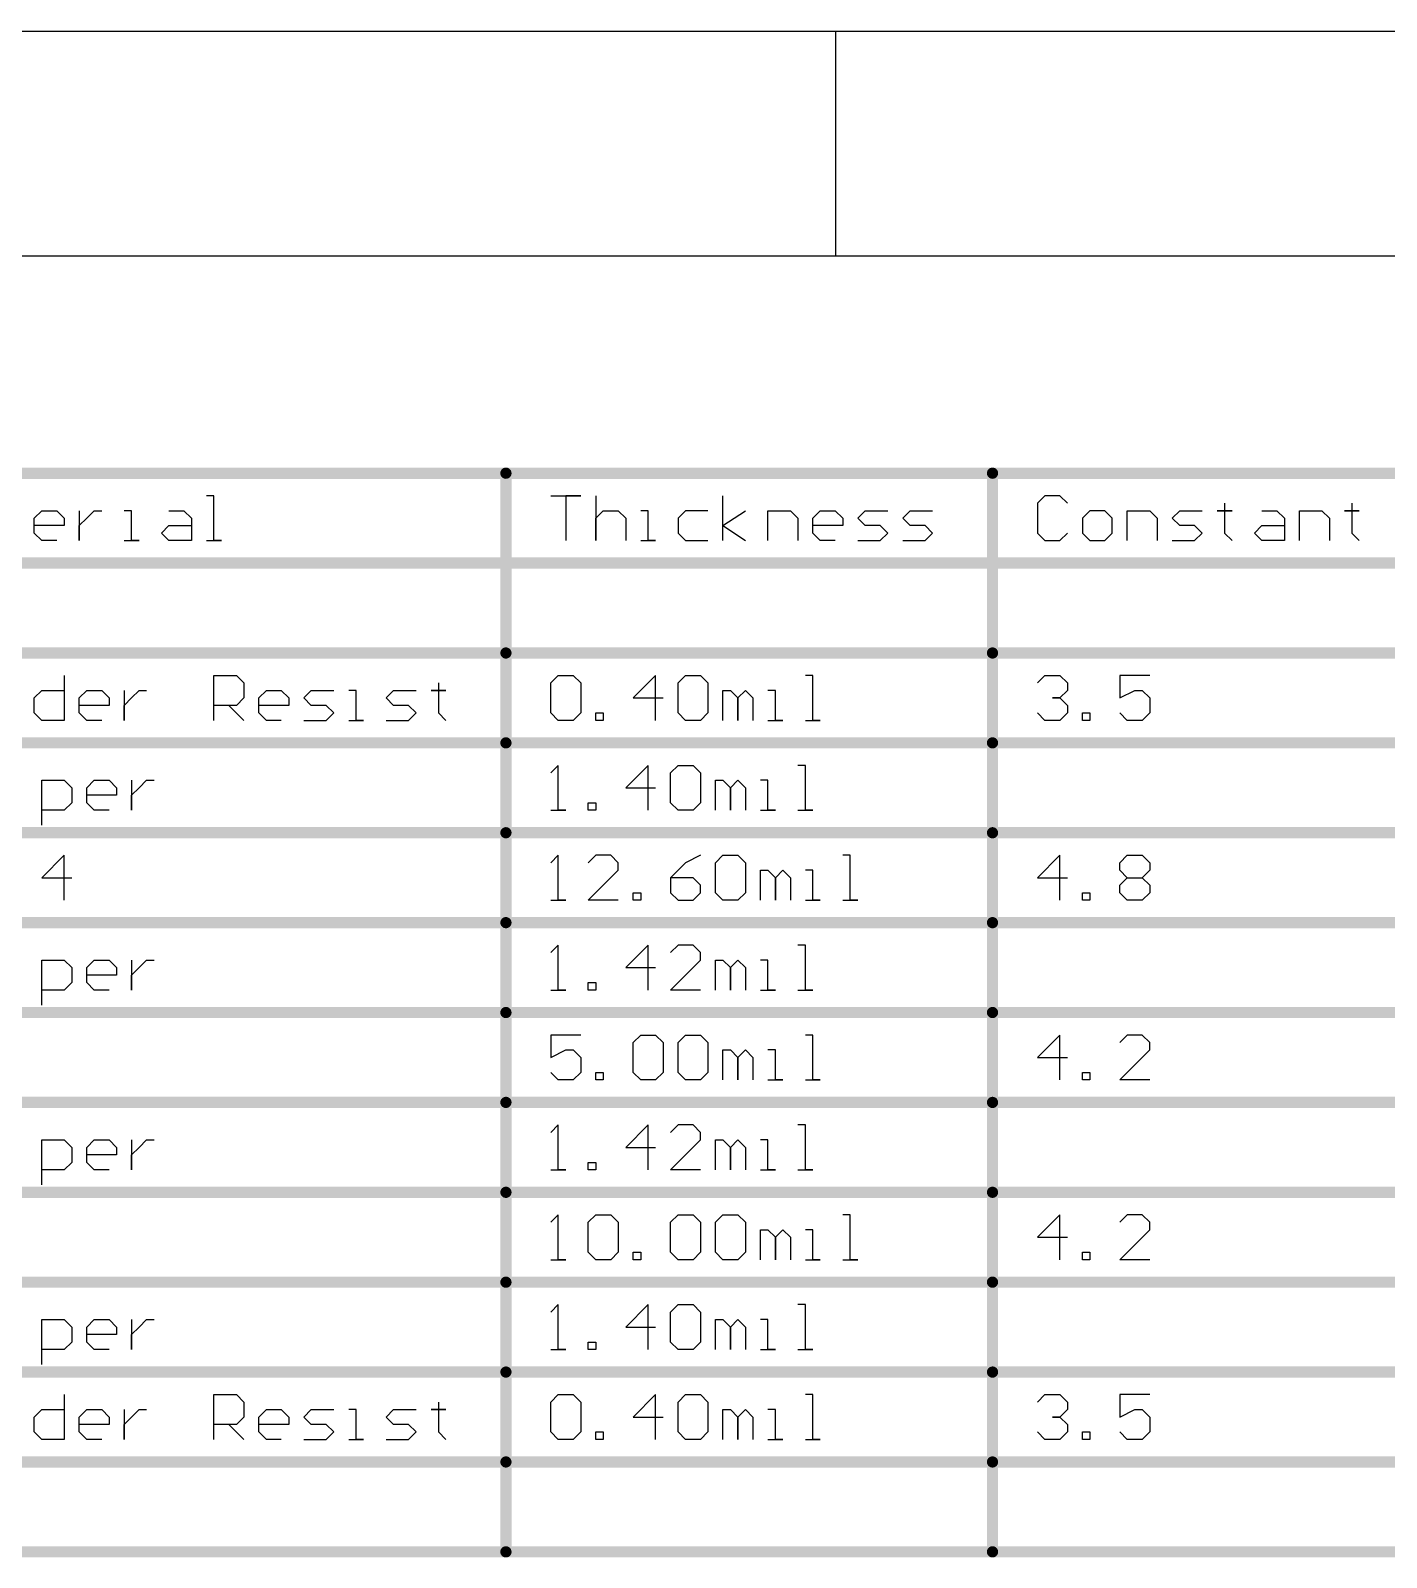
# Model space of a CAD drawing. Header units: millimetres. Extents: x 1.5 to 17.5, y 1 to 11.2.
# Drawn here: x 5.75 to 7.56, y 8.963 to 11.001 of the extents above; entities that cross this region are included whole.
import ezdxf

# ---------------------------------------------------------------- set-up
doc = ezdxf.new("R2010")
doc.units = ezdxf.units.MM
doc.header["$MEASUREMENT"] = 0
doc.layers.add('Mechanical16', color=56, linetype='Continuous')
doc.layers.add('TopLayer', color=1, linetype='Continuous')

msp = doc.modelspace()

# ---------------------------------------------------------------- linework, layer by layer
at = {"layer": 'Mechanical16', "const_width": 0.002}
for points in [[(1.5, 11), (17.5, 11)], [(6.825, 10.7), (6.825, 11)], [(1.8, 10.7), (17.2, 10.7)]]:
    msp.add_lwpolyline(points, dxfattribs=at)
at = {"layer": 'Mechanical16', "const_width": 0.001}
for points in [[(6.8245, 11, 1), (6.8255, 11, 1)], [(6.8245, 10.7, 1), (6.8255, 10.7, 1)]]:
    msp.add_lwpolyline(points, format="xyb", close=True, dxfattribs=at)
at = {"layer": 'TopLayer'}
for p, q in [((5.9946, 10.38), (5.9846, 10.38)), ((5.9946, 10.32), (5.9946, 10.38)), ((6.4445, 10.38), (6.4845, 10.38)), ((6.4845, 10.38), (6.4645, 10.38)), ((6.4645, 10.38), (6.4645, 10.32)), ((6.5045, 10.38), (6.5045, 10.32)), ((6.6744, 10.32), (6.6744, 10.38)), ((7.1043, 10.38), (7.0943, 10.37)), ((7.1243, 10.38), (7.1043, 10.38)), ((7.1343, 10.37), (7.1243, 10.38)), ((5.7547, 10.35), (5.7647, 10.36)), ((5.7647, 10.36), (5.7847, 10.36)), ((5.7847, 10.36), (5.7947, 10.35)), ((5.8147, 10.36), (5.8147, 10.32)), ((5.8247, 10.35), (5.8347, 10.36)), ((5.8347, 10.36), (5.8447, 10.36)), ((5.8846, 10.36), (5.8746, 10.36)), ((5.8846, 10.32), (5.8846, 10.36)), ((5.9346, 10.36), (5.9546, 10.36)), ((5.9546, 10.36), (5.9646, 10.35)), ((6.5045, 10.35), (6.5145, 10.36)), ((6.5145, 10.36), (6.5345, 10.36)), ((6.5345, 10.36), (6.5445, 10.35)), ((6.5745, 10.36), (6.5645, 10.36)), ((6.5745, 10.32), (6.5745, 10.36)), ((6.6245, 10.36), (6.6145, 10.35)), ((6.6544, 10.36), (6.6245, 10.36)), ((6.6744, 10.34), (6.7044, 10.36)), ((6.7344, 10.32), (6.7344, 10.36)), ((6.7344, 10.36), (6.7644, 10.36)), ((6.7644, 10.36), (6.7744, 10.35)), ((6.7944, 10.35), (6.8044, 10.36)), ((6.8044, 10.36), (6.8244, 10.36)), ((6.8244, 10.36), (6.8344, 10.35)), ((6.8544, 10.35), (6.8644, 10.36)), ((6.8644, 10.36), (6.8944, 10.36)), ((6.9144, 10.35), (6.9244, 10.36)), ((6.9244, 10.36), (6.9543, 10.36)), ((7.0943, 10.37), (7.0943, 10.33)), ((7.1643, 10.36), (7.1543, 10.35)), ((7.1843, 10.36), (7.1643, 10.36)), ((7.1943, 10.35), (7.1843, 10.36)), ((7.2143, 10.32), (7.2143, 10.36)), ((7.2143, 10.36), (7.2443, 10.36)), ((7.2443, 10.36), (7.2543, 10.35)), ((7.2743, 10.35), (7.2843, 10.36)), ((7.2843, 10.36), (7.3143, 10.36)), ((7.3443, 10.36), (7.3343, 10.36)), ((7.3343, 10.36), (7.3543, 10.36)), ((7.3443, 10.37), (7.3443, 10.36)), ((7.3543, 10.36), (7.3443, 10.36)), ((7.3443, 10.36), (7.3443, 10.33)), ((7.3942, 10.36), (7.4142, 10.36)), ((7.4142, 10.36), (7.4242, 10.35)), ((7.4442, 10.32), (7.4442, 10.36)), ((7.4442, 10.36), (7.4742, 10.36)), ((7.4742, 10.36), (7.4842, 10.35)), ((7.5142, 10.36), (7.5042, 10.36)), ((7.5042, 10.36), (7.5242, 10.36)), ((7.5142, 10.37), (7.5142, 10.36)), ((7.5242, 10.36), (7.5142, 10.36)), ((7.5142, 10.36), (7.5142, 10.33)), ((5.7547, 10.33), (5.7547, 10.35)), ((5.7947, 10.34), (5.7547, 10.34)), ((5.7947, 10.35), (5.7947, 10.34)), ((5.8147, 10.34), (5.8247, 10.35)), ((5.8147, 10.32), (5.8147, 10.34)), ((5.9246, 10.33), (5.9346, 10.34)), ((5.9346, 10.34), (5.9646, 10.34)), ((5.9646, 10.35), (5.9646, 10.32)), ((6.5045, 10.32), (6.5045, 10.35)), ((6.5445, 10.35), (6.5445, 10.32)), ((6.6145, 10.35), (6.6145, 10.33)), ((6.6744, 10.34), (6.7044, 10.32)), ((6.7744, 10.35), (6.7744, 10.32)), ((6.7944, 10.33), (6.7944, 10.35)), ((6.8344, 10.34), (6.7944, 10.34)), ((6.8344, 10.35), (6.8344, 10.34)), ((6.8644, 10.34), (6.8544, 10.35)), ((6.8844, 10.34), (6.8644, 10.34)), ((6.8944, 10.33), (6.8844, 10.34)), ((6.9244, 10.34), (6.9144, 10.35)), ((6.9443, 10.34), (6.9244, 10.34)), ((6.9543, 10.33), (6.9443, 10.34)), ((7.1543, 10.35), (7.1543, 10.33)), ((7.1943, 10.33), (7.1943, 10.35)), ((7.2543, 10.35), (7.2543, 10.32)), ((7.2843, 10.34), (7.2743, 10.35)), ((7.3043, 10.34), (7.2843, 10.34)), ((7.3143, 10.33), (7.3043, 10.34)), ((7.3842, 10.33), (7.3942, 10.34)), ((7.3942, 10.34), (7.4242, 10.34)), ((7.4242, 10.35), (7.4242, 10.32)), ((7.4842, 10.35), (7.4842, 10.32)), ((5.7647, 10.32), (5.7547, 10.33)), ((5.7847, 10.32), (5.7647, 10.32)), ((5.8746, 10.32), (5.8946, 10.32)), ((5.8946, 10.32), (5.8846, 10.32)), ((5.9346, 10.32), (5.9246, 10.33)), ((5.9646, 10.32), (5.9346, 10.32)), ((5.9846, 10.32), (6.0046, 10.32)), ((6.0046, 10.32), (5.9946, 10.32)), ((6.5645, 10.32), (6.5845, 10.32)), ((6.5845, 10.32), (6.5745, 10.32)), ((6.6145, 10.33), (6.6245, 10.32)), ((6.6245, 10.32), (6.6544, 10.32)), ((6.8044, 10.32), (6.7944, 10.33)), ((6.8244, 10.32), (6.8044, 10.32)), ((6.8544, 10.32), (6.8844, 10.32)), ((6.8844, 10.32), (6.8944, 10.33)), ((6.9144, 10.32), (6.9443, 10.32)), ((6.9443, 10.32), (6.9543, 10.33)), ((7.0943, 10.33), (7.1043, 10.32)), ((7.1043, 10.32), (7.1243, 10.32)), ((7.1243, 10.32), (7.1343, 10.33)), ((7.1543, 10.33), (7.1643, 10.32)), ((7.1643, 10.32), (7.1843, 10.32)), ((7.1843, 10.32), (7.1943, 10.33)), ((7.2743, 10.32), (7.3043, 10.32)), ((7.3043, 10.32), (7.3143, 10.33)), ((7.3443, 10.33), (7.3543, 10.32)), ((7.3942, 10.32), (7.3842, 10.33)), ((7.4242, 10.32), (7.3942, 10.32)), ((7.5142, 10.33), (7.5242, 10.32)), ((5.7947, 10.14), (5.7947, 10.08)), ((5.9946, 10.08), (5.9946, 10.14)), ((5.9946, 10.14), (6.0246, 10.14)), ((6.0246, 10.14), (6.0346, 10.13)), ((6.4445, 10.13), (6.4545, 10.14)), ((6.4545, 10.14), (6.4745, 10.14)), ((6.4745, 10.14), (6.4845, 10.13)), ((6.5845, 10.14), (6.5545, 10.11)), ((6.5845, 10.08), (6.5845, 10.14)), ((6.6145, 10.13), (6.6245, 10.14)), ((6.6245, 10.14), (6.6444, 10.14)), ((6.6444, 10.14), (6.6544, 10.13)), ((6.7944, 10.14), (6.7844, 10.14)), ((6.7944, 10.08), (6.7944, 10.14)), ((7.0943, 10.13), (7.1043, 10.14)), ((7.1043, 10.14), (7.1243, 10.14)), ((7.1243, 10.14), (7.1343, 10.13)), ((7.2443, 10.14), (7.2043, 10.14)), ((7.2043, 10.14), (7.2043, 10.11)), ((5.7547, 10.11), (5.7647, 10.12)), ((5.7647, 10.12), (5.7947, 10.12)), ((5.8147, 10.11), (5.8247, 10.12)), ((5.8247, 10.12), (5.8447, 10.12)), ((5.8447, 10.12), (5.8547, 10.11)), ((5.8746, 10.12), (5.8746, 10.08)), ((5.8846, 10.11), (5.8946, 10.12)), ((5.8946, 10.12), (5.9046, 10.12)), ((6.0346, 10.13), (6.0346, 10.11)), ((6.0546, 10.11), (6.0646, 10.12)), ((6.0646, 10.12), (6.0846, 10.12)), ((6.0846, 10.12), (6.0946, 10.11)), ((6.1146, 10.11), (6.1246, 10.12)), ((6.1246, 10.12), (6.1546, 10.12)), ((6.1845, 10.12), (6.1746, 10.12)), ((6.1845, 10.08), (6.1845, 10.12)), ((6.2245, 10.11), (6.2345, 10.12)), ((6.2345, 10.12), (6.2645, 10.12)), ((6.2945, 10.12), (6.2845, 10.12)), ((6.2845, 10.12), (6.3045, 10.12)), ((6.2945, 10.13), (6.2945, 10.12)), ((6.3045, 10.12), (6.2945, 10.12)), ((6.2945, 10.12), (6.2945, 10.09)), ((6.4445, 10.09), (6.4445, 10.13)), ((6.4845, 10.13), (6.4845, 10.09)), ((6.6145, 10.09), (6.6145, 10.13)), ((6.6544, 10.13), (6.6544, 10.09)), ((6.6744, 10.08), (6.6744, 10.12)), ((6.6744, 10.12), (6.6844, 10.12)), ((6.6844, 10.12), (6.6944, 10.11)), ((6.6944, 10.11), (6.7044, 10.12)), ((6.7044, 10.12), (6.7144, 10.11)), ((6.7444, 10.12), (6.7344, 10.12)), ((6.7444, 10.08), (6.7444, 10.12)), ((7.1343, 10.12), (7.1243, 10.11)), ((7.1343, 10.13), (7.1343, 10.12)), ((7.2043, 10.11), (7.2243, 10.12)), ((7.2243, 10.12), (7.2343, 10.12)), ((7.2343, 10.12), (7.2443, 10.11)), ((5.7547, 10.09), (5.7547, 10.11)), ((5.8147, 10.09), (5.8147, 10.11)), ((5.8547, 10.1), (5.8147, 10.1)), ((5.8547, 10.11), (5.8547, 10.1)), ((5.8746, 10.1), (5.8846, 10.11)), ((5.8746, 10.08), (5.8746, 10.1)), ((6.0246, 10.1), (5.9946, 10.1)), ((6.0146, 10.1), (6.0346, 10.08)), ((6.0346, 10.11), (6.0246, 10.1)), ((6.0546, 10.09), (6.0546, 10.11)), ((6.0946, 10.1), (6.0546, 10.1)), ((6.0946, 10.11), (6.0946, 10.1)), ((6.1246, 10.1), (6.1146, 10.11)), ((6.1446, 10.1), (6.1246, 10.1)), ((6.1546, 10.09), (6.1446, 10.1)), ((6.2345, 10.1), (6.2245, 10.11)), ((6.2545, 10.1), (6.2345, 10.1)), ((6.2645, 10.09), (6.2545, 10.1)), ((6.5545, 10.11), (6.5945, 10.11)), ((6.6944, 10.11), (6.6944, 10.08)), ((6.6944, 10.08), (6.6944, 10.11)), ((6.7144, 10.11), (6.7144, 10.08)), ((7.1243, 10.11), (7.1143, 10.11)), ((7.1143, 10.11), (7.1243, 10.11)), ((7.1243, 10.11), (7.1343, 10.1)), ((7.1343, 10.1), (7.1343, 10.09)), ((7.2443, 10.11), (7.2443, 10.09)), ((5.7647, 10.08), (5.7547, 10.09)), ((5.7947, 10.08), (5.7647, 10.08)), ((5.8247, 10.08), (5.8147, 10.09)), ((5.8447, 10.08), (5.8247, 10.08)), ((6.0646, 10.08), (6.0546, 10.09)), ((6.0846, 10.08), (6.0646, 10.08)), ((6.1146, 10.08), (6.1446, 10.08)), ((6.1446, 10.08), (6.1546, 10.09)), ((6.1746, 10.08), (6.1945, 10.08)), ((6.1945, 10.08), (6.1845, 10.08)), ((6.2245, 10.08), (6.2545, 10.08)), ((6.2545, 10.08), (6.2645, 10.09)), ((6.2945, 10.09), (6.3045, 10.08)), ((6.4545, 10.08), (6.4445, 10.09)), ((6.4745, 10.08), (6.4545, 10.08)), ((6.4845, 10.09), (6.4745, 10.08)), ((6.5045, 10.08), (6.5045, 10.09)), ((6.5045, 10.09), (6.5145, 10.09)), ((6.5145, 10.08), (6.5045, 10.08)), ((6.5145, 10.09), (6.5145, 10.08)), ((6.6245, 10.08), (6.6145, 10.09)), ((6.6444, 10.08), (6.6245, 10.08)), ((6.6544, 10.09), (6.6444, 10.08)), ((6.7344, 10.08), (6.7544, 10.08)), ((6.7544, 10.08), (6.7444, 10.08)), ((6.7844, 10.08), (6.8044, 10.08)), ((6.8044, 10.08), (6.7944, 10.08)), ((7.1043, 10.08), (7.0943, 10.09)), ((7.1243, 10.08), (7.1043, 10.08)), ((7.1343, 10.09), (7.1243, 10.08)), ((7.1543, 10.08), (7.1543, 10.09)), ((7.1543, 10.09), (7.1643, 10.09)), ((7.1643, 10.08), (7.1543, 10.08)), ((7.1643, 10.09), (7.1643, 10.08)), ((7.2143, 10.08), (7.2043, 10.09)), ((7.2343, 10.08), (7.2143, 10.08)), ((7.2443, 10.09), (7.2343, 10.08)), ((6.4545, 10.02), (6.4445, 10.01)), ((6.4545, 9.96), (6.4545, 10.02)), ((6.5745, 10.02), (6.5445, 9.99)), ((6.5745, 9.96), (6.5745, 10.02)), ((6.6045, 10.01), (6.6145, 10.02)), ((6.6045, 9.97), (6.6045, 10.01)), ((6.6145, 10.02), (6.6344, 10.02)), ((6.6344, 10.02), (6.6444, 10.01)), ((6.6444, 10.01), (6.6444, 9.97)), ((6.7844, 10.02), (6.7744, 10.02)), ((6.7844, 9.96), (6.7844, 10.02)), ((5.7647, 9.94), (5.7647, 10)), ((5.7647, 10), (5.7947, 10)), ((5.7947, 10), (5.8047, 9.99)), ((5.8047, 9.99), (5.8047, 9.97)), ((5.8247, 9.99), (5.8347, 10)), ((5.8247, 9.97), (5.8247, 9.99)), ((5.8347, 10), (5.8547, 10)), ((5.8547, 10), (5.8647, 9.99)), ((5.8647, 9.99), (5.8647, 9.98)), ((5.8846, 10), (5.8846, 9.96)), ((5.8846, 9.98), (5.8946, 9.99)), ((5.8946, 9.99), (5.9046, 10)), ((5.9046, 10), (5.9146, 10)), ((6.5445, 9.99), (6.5845, 9.99)), ((6.6644, 9.96), (6.6644, 10)), ((6.6644, 10), (6.6744, 10)), ((6.6744, 10), (6.6844, 9.99)), ((6.6844, 9.99), (6.6944, 10)), ((6.6844, 9.99), (6.6844, 9.96)), ((6.6844, 9.96), (6.6844, 9.99)), ((6.6944, 10), (6.7044, 9.99)), ((6.7044, 9.99), (6.7044, 9.96)), ((6.7344, 10), (6.7244, 10)), ((6.7344, 9.96), (6.7344, 10)), ((5.8047, 9.97), (5.7947, 9.96)), ((5.8647, 9.98), (5.8247, 9.98)), ((5.8347, 9.96), (5.8247, 9.97)), ((5.8846, 9.96), (5.8846, 9.98)), ((6.4945, 9.96), (6.4945, 9.97)), ((6.4945, 9.97), (6.5045, 9.97)), ((6.5045, 9.97), (6.5045, 9.96)), ((6.6145, 9.96), (6.6045, 9.97)), ((6.6444, 9.97), (6.6344, 9.96)), ((5.7947, 9.96), (5.7647, 9.96)), ((5.8547, 9.96), (5.8347, 9.96)), ((6.4445, 9.96), (6.4645, 9.96)), ((6.4645, 9.96), (6.4545, 9.96)), ((6.5045, 9.96), (6.4945, 9.96)), ((6.6344, 9.96), (6.6145, 9.96)), ((6.7244, 9.96), (6.7444, 9.96)), ((6.7444, 9.96), (6.7344, 9.96)), ((6.7744, 9.96), (6.7944, 9.96)), ((6.7944, 9.96), (6.7844, 9.96)), ((5.7947, 9.9), (5.7647, 9.87)), ((5.7947, 9.84), (5.7947, 9.9)), ((6.4545, 9.9), (6.4445, 9.89)), ((6.4545, 9.84), (6.4545, 9.9)), ((6.5045, 9.9), (6.4945, 9.89)), ((6.5245, 9.9), (6.5045, 9.9)), ((6.5345, 9.89), (6.5245, 9.9)), ((6.5345, 9.88), (6.5345, 9.89)), ((6.6245, 9.89), (6.6045, 9.87)), ((6.6444, 9.9), (6.6245, 9.89)), ((6.6644, 9.89), (6.6744, 9.9)), ((6.6644, 9.85), (6.6644, 9.89)), ((6.6744, 9.9), (6.6944, 9.9)), ((6.6944, 9.9), (6.7044, 9.89)), ((6.7044, 9.89), (6.7044, 9.85)), ((6.8444, 9.9), (6.8344, 9.9)), ((6.8444, 9.84), (6.8444, 9.9)), ((7.1243, 9.9), (7.0943, 9.87)), ((7.1243, 9.84), (7.1243, 9.9)), ((7.2043, 9.89), (7.2143, 9.9)), ((7.2043, 9.88), (7.2043, 9.89)), ((7.2143, 9.9), (7.2343, 9.9)), ((7.2343, 9.9), (7.2443, 9.89)), ((7.2443, 9.89), (7.2443, 9.88)), ((5.7647, 9.87), (5.8047, 9.87)), ((6.4945, 9.84), (6.5345, 9.88)), ((6.6045, 9.87), (6.6045, 9.85)), ((6.6344, 9.87), (6.6045, 9.87)), ((6.6444, 9.86), (6.6344, 9.87)), ((6.7244, 9.84), (6.7244, 9.88)), ((6.7244, 9.88), (6.7344, 9.88)), ((6.7344, 9.88), (6.7444, 9.87)), ((6.7444, 9.87), (6.7544, 9.88)), ((6.7444, 9.87), (6.7444, 9.84)), ((6.7444, 9.84), (6.7444, 9.87)), ((6.7544, 9.88), (6.7644, 9.87)), ((6.7644, 9.87), (6.7644, 9.84)), ((6.7944, 9.88), (6.7844, 9.88)), ((6.7944, 9.84), (6.7944, 9.88)), ((7.0943, 9.87), (7.1343, 9.87)), ((7.2143, 9.87), (7.2043, 9.88)), ((7.2043, 9.86), (7.2143, 9.87)), ((7.2143, 9.87), (7.2343, 9.87)), ((7.2443, 9.88), (7.2343, 9.87)), ((7.2343, 9.87), (7.2443, 9.86)), ((6.5545, 9.84), (6.5545, 9.85)), ((6.5545, 9.85), (6.5645, 9.85)), ((6.5645, 9.85), (6.5645, 9.84)), ((6.6045, 9.85), (6.6145, 9.84)), ((6.6344, 9.84), (6.6444, 9.85)), ((6.6444, 9.85), (6.6444, 9.86)), ((6.6744, 9.84), (6.6644, 9.85)), ((6.7044, 9.85), (6.6944, 9.84)), ((7.1543, 9.84), (7.1543, 9.85)), ((7.1543, 9.85), (7.1643, 9.85)), ((7.1643, 9.85), (7.1643, 9.84)), ((7.2043, 9.85), (7.2043, 9.86)), ((7.2143, 9.84), (7.2043, 9.85)), ((7.2443, 9.85), (7.2343, 9.84)), ((7.2443, 9.86), (7.2443, 9.85)), ((6.4445, 9.84), (6.4645, 9.84)), ((6.4645, 9.84), (6.4545, 9.84)), ((6.5345, 9.84), (6.4945, 9.84)), ((6.5645, 9.84), (6.5545, 9.84)), ((6.6145, 9.84), (6.6344, 9.84)), ((6.6944, 9.84), (6.6744, 9.84)), ((6.7844, 9.84), (6.8044, 9.84)), ((6.8044, 9.84), (6.7944, 9.84)), ((6.8344, 9.84), (6.8544, 9.84)), ((6.8544, 9.84), (6.8444, 9.84)), ((7.1643, 9.84), (7.1543, 9.84)), ((7.2343, 9.84), (7.2143, 9.84)), ((6.4545, 9.78), (6.4445, 9.77)), ((6.4545, 9.72), (6.4545, 9.78)), ((6.5745, 9.78), (6.5445, 9.75)), ((6.5745, 9.72), (6.5745, 9.78)), ((6.6145, 9.78), (6.6045, 9.77)), ((6.6344, 9.78), (6.6145, 9.78)), ((6.6444, 9.77), (6.6344, 9.78)), ((6.6444, 9.76), (6.6444, 9.77)), ((6.7844, 9.78), (6.7744, 9.78)), ((6.7844, 9.72), (6.7844, 9.78)), ((5.7647, 9.7), (5.7647, 9.76)), ((5.7647, 9.76), (5.7947, 9.76)), ((5.7947, 9.76), (5.8047, 9.75)), ((5.8047, 9.75), (5.8047, 9.73)), ((5.8247, 9.75), (5.8347, 9.76)), ((5.8247, 9.73), (5.8247, 9.75)), ((5.8347, 9.76), (5.8547, 9.76)), ((5.8547, 9.76), (5.8647, 9.75)), ((5.8647, 9.75), (5.8647, 9.74)), ((5.8846, 9.76), (5.8846, 9.72)), ((5.8846, 9.74), (5.8946, 9.75)), ((5.8946, 9.75), (5.9046, 9.76)), ((5.9046, 9.76), (5.9146, 9.76)), ((6.5445, 9.75), (6.5845, 9.75)), ((6.6045, 9.72), (6.6444, 9.76)), ((6.6644, 9.72), (6.6644, 9.76)), ((6.6644, 9.76), (6.6744, 9.76)), ((6.6744, 9.76), (6.6844, 9.75)), ((6.6844, 9.75), (6.6944, 9.76)), ((6.6844, 9.75), (6.6844, 9.72)), ((6.6844, 9.72), (6.6844, 9.75)), ((6.6944, 9.76), (6.7044, 9.75)), ((6.7044, 9.75), (6.7044, 9.72)), ((6.7344, 9.76), (6.7244, 9.76)), ((6.7344, 9.72), (6.7344, 9.76)), ((5.8047, 9.73), (5.7947, 9.72)), ((5.8647, 9.74), (5.8247, 9.74)), ((5.8347, 9.72), (5.8247, 9.73)), ((5.8846, 9.72), (5.8846, 9.74)), ((6.4945, 9.72), (6.4945, 9.73)), ((6.4945, 9.73), (6.5045, 9.73)), ((6.5045, 9.73), (6.5045, 9.72)), ((5.7947, 9.72), (5.7647, 9.72)), ((5.8547, 9.72), (5.8347, 9.72)), ((6.4445, 9.72), (6.4645, 9.72)), ((6.4645, 9.72), (6.4545, 9.72)), ((6.5045, 9.72), (6.4945, 9.72)), ((6.6444, 9.72), (6.6045, 9.72)), ((6.7244, 9.72), (6.7444, 9.72)), ((6.7444, 9.72), (6.7344, 9.72)), ((6.7744, 9.72), (6.7944, 9.72)), ((6.7944, 9.72), (6.7844, 9.72)), ((6.4845, 9.66), (6.4445, 9.66)), ((6.4445, 9.66), (6.4445, 9.63)), ((6.5545, 9.65), (6.5645, 9.66)), ((6.5545, 9.61), (6.5545, 9.65)), ((6.5645, 9.66), (6.5845, 9.66)), ((6.5845, 9.66), (6.5945, 9.65)), ((6.5945, 9.65), (6.5945, 9.61)), ((6.6145, 9.65), (6.6245, 9.66)), ((6.6145, 9.61), (6.6145, 9.65)), ((6.6245, 9.66), (6.6444, 9.66)), ((6.6444, 9.66), (6.6544, 9.65)), ((6.6544, 9.65), (6.6544, 9.61)), ((6.7944, 9.66), (6.7844, 9.66)), ((6.7944, 9.6), (6.7944, 9.66)), ((7.1243, 9.66), (7.0943, 9.63)), ((7.1243, 9.6), (7.1243, 9.66)), ((7.2143, 9.66), (7.2043, 9.65)), ((7.2343, 9.66), (7.2143, 9.66)), ((7.2443, 9.65), (7.2343, 9.66)), ((7.2443, 9.64), (7.2443, 9.65)), ((6.4445, 9.63), (6.4645, 9.64)), ((6.4645, 9.64), (6.4745, 9.64)), ((6.4745, 9.64), (6.4845, 9.63)), ((6.4845, 9.63), (6.4845, 9.61)), ((6.6744, 9.6), (6.6744, 9.64)), ((6.6744, 9.64), (6.6844, 9.64)), ((6.6844, 9.64), (6.6944, 9.63)), ((6.6944, 9.63), (6.7044, 9.64)), ((6.6944, 9.63), (6.6944, 9.6)), ((6.6944, 9.6), (6.6944, 9.63)), ((6.7044, 9.64), (6.7144, 9.63)), ((6.7144, 9.63), (6.7144, 9.6)), ((6.7444, 9.64), (6.7344, 9.64)), ((6.7444, 9.6), (6.7444, 9.64)), ((7.0943, 9.63), (7.1343, 9.63)), ((7.2043, 9.6), (7.2443, 9.64)), ((6.4545, 9.6), (6.4445, 9.61)), ((6.4845, 9.61), (6.4745, 9.6)), ((6.5045, 9.6), (6.5045, 9.61)), ((6.5045, 9.61), (6.5145, 9.61)), ((6.5145, 9.61), (6.5145, 9.6)), ((6.5645, 9.6), (6.5545, 9.61)), ((6.5945, 9.61), (6.5845, 9.6)), ((6.6245, 9.6), (6.6145, 9.61)), ((6.6544, 9.61), (6.6444, 9.6)), ((7.1543, 9.6), (7.1543, 9.61)), ((7.1543, 9.61), (7.1643, 9.61)), ((7.1643, 9.61), (7.1643, 9.6)), ((6.4745, 9.6), (6.4545, 9.6)), ((6.5145, 9.6), (6.5045, 9.6)), ((6.5845, 9.6), (6.5645, 9.6)), ((6.6444, 9.6), (6.6245, 9.6)), ((6.7344, 9.6), (6.7544, 9.6)), ((6.7544, 9.6), (6.7444, 9.6)), ((6.7844, 9.6), (6.8044, 9.6)), ((6.8044, 9.6), (6.7944, 9.6)), ((7.1643, 9.6), (7.1543, 9.6)), ((7.2443, 9.6), (7.2043, 9.6)), ((5.7647, 9.46), (5.7647, 9.52)), ((5.7647, 9.52), (5.7947, 9.52)), ((5.7947, 9.52), (5.8047, 9.51)), ((5.8247, 9.51), (5.8347, 9.52)), ((5.8347, 9.52), (5.8547, 9.52)), ((5.8547, 9.52), (5.8647, 9.51)), ((5.8846, 9.52), (5.8846, 9.48)), ((5.8946, 9.51), (5.9046, 9.52)), ((5.9046, 9.52), (5.9146, 9.52)), ((6.4545, 9.54), (6.4445, 9.53)), ((6.4545, 9.48), (6.4545, 9.54)), ((6.5745, 9.54), (6.5445, 9.51)), ((6.5745, 9.48), (6.5745, 9.54)), ((6.6145, 9.54), (6.6045, 9.53)), ((6.6045, 9.48), (6.6444, 9.52)), ((6.6344, 9.54), (6.6145, 9.54)), ((6.6444, 9.53), (6.6344, 9.54)), ((6.6444, 9.52), (6.6444, 9.53)), ((6.6644, 9.48), (6.6644, 9.52)), ((6.6644, 9.52), (6.6744, 9.52)), ((6.6744, 9.52), (6.6844, 9.51)), ((6.6844, 9.51), (6.6944, 9.52)), ((6.6944, 9.52), (6.7044, 9.51)), ((6.7344, 9.52), (6.7244, 9.52)), ((6.7344, 9.48), (6.7344, 9.52)), ((6.7844, 9.54), (6.7744, 9.54)), ((6.7844, 9.48), (6.7844, 9.54)), ((5.8047, 9.51), (5.8047, 9.49)), ((5.8247, 9.49), (5.8247, 9.51)), ((5.8647, 9.5), (5.8247, 9.5)), ((5.8647, 9.51), (5.8647, 9.5)), ((5.8846, 9.5), (5.8946, 9.51)), ((5.8846, 9.48), (5.8846, 9.5)), ((6.5445, 9.51), (6.5845, 9.51)), ((6.6844, 9.51), (6.6844, 9.48)), ((6.6844, 9.48), (6.6844, 9.51)), ((6.7044, 9.51), (6.7044, 9.48)), ((5.7947, 9.48), (5.7647, 9.48)), ((5.8047, 9.49), (5.7947, 9.48)), ((5.8347, 9.48), (5.8247, 9.49)), ((5.8547, 9.48), (5.8347, 9.48)), ((6.4445, 9.48), (6.4645, 9.48)), ((6.4645, 9.48), (6.4545, 9.48)), ((6.4945, 9.48), (6.4945, 9.49)), ((6.4945, 9.49), (6.5045, 9.49)), ((6.5045, 9.48), (6.4945, 9.48)), ((6.5045, 9.49), (6.5045, 9.48)), ((6.6444, 9.48), (6.6045, 9.48)), ((6.7244, 9.48), (6.7444, 9.48)), ((6.7444, 9.48), (6.7344, 9.48)), ((6.7744, 9.48), (6.7944, 9.48)), ((6.7944, 9.48), (6.7844, 9.48)), ((6.4545, 9.42), (6.4445, 9.41)), ((6.4545, 9.36), (6.4545, 9.42)), ((6.4945, 9.41), (6.5045, 9.42)), ((6.5045, 9.42), (6.5245, 9.42)), ((6.5245, 9.42), (6.5345, 9.41)), ((6.6045, 9.41), (6.6145, 9.42)), ((6.6145, 9.42), (6.6344, 9.42)), ((6.6344, 9.42), (6.6444, 9.41)), ((6.6644, 9.41), (6.6744, 9.42)), ((6.6744, 9.42), (6.6944, 9.42)), ((6.6944, 9.42), (6.7044, 9.41)), ((6.8444, 9.42), (6.8344, 9.42)), ((6.8444, 9.36), (6.8444, 9.42)), ((7.1243, 9.42), (7.0943, 9.39)), ((7.1243, 9.36), (7.1243, 9.42)), ((7.2143, 9.42), (7.2043, 9.41)), ((7.2343, 9.42), (7.2143, 9.42)), ((7.2443, 9.41), (7.2343, 9.42)), ((6.4945, 9.37), (6.4945, 9.41)), ((6.5345, 9.41), (6.5345, 9.37)), ((6.6045, 9.37), (6.6045, 9.41)), ((6.6444, 9.41), (6.6444, 9.37)), ((6.6644, 9.37), (6.6644, 9.41)), ((6.7044, 9.41), (6.7044, 9.37)), ((6.7244, 9.36), (6.7244, 9.4)), ((6.7244, 9.4), (6.7344, 9.4)), ((6.7344, 9.4), (6.7444, 9.39)), ((6.7444, 9.39), (6.7544, 9.4)), ((6.7544, 9.4), (6.7644, 9.39)), ((6.7944, 9.4), (6.7844, 9.4)), ((6.7944, 9.36), (6.7944, 9.4)), ((7.2043, 9.36), (7.2443, 9.4)), ((7.2443, 9.4), (7.2443, 9.41)), ((6.7444, 9.39), (6.7444, 9.36)), ((6.7444, 9.36), (6.7444, 9.39)), ((6.7644, 9.39), (6.7644, 9.36)), ((7.0943, 9.39), (7.1343, 9.39)), ((6.4445, 9.36), (6.4645, 9.36)), ((6.4645, 9.36), (6.4545, 9.36)), ((6.5045, 9.36), (6.4945, 9.37)), ((6.5245, 9.36), (6.5045, 9.36)), ((6.5345, 9.37), (6.5245, 9.36)), ((6.5545, 9.36), (6.5545, 9.37)), ((6.5545, 9.37), (6.5645, 9.37)), ((6.5645, 9.36), (6.5545, 9.36)), ((6.5645, 9.37), (6.5645, 9.36)), ((6.6145, 9.36), (6.6045, 9.37)), ((6.6344, 9.36), (6.6145, 9.36)), ((6.6444, 9.37), (6.6344, 9.36)), ((6.6744, 9.36), (6.6644, 9.37)), ((6.6944, 9.36), (6.6744, 9.36)), ((6.7044, 9.37), (6.6944, 9.36)), ((6.7844, 9.36), (6.8044, 9.36)), ((6.8044, 9.36), (6.7944, 9.36)), ((6.8344, 9.36), (6.8544, 9.36)), ((6.8544, 9.36), (6.8444, 9.36)), ((7.1543, 9.36), (7.1543, 9.37)), ((7.1543, 9.37), (7.1643, 9.37)), ((7.1643, 9.36), (7.1543, 9.36)), ((7.1643, 9.37), (7.1643, 9.36)), ((7.2443, 9.36), (7.2043, 9.36)), ((6.4545, 9.3), (6.4445, 9.29)), ((6.4545, 9.24), (6.4545, 9.3)), ((6.5745, 9.3), (6.5445, 9.27)), ((6.5745, 9.24), (6.5745, 9.3)), ((6.6045, 9.29), (6.6145, 9.3)), ((6.6145, 9.3), (6.6344, 9.3)), ((6.6344, 9.3), (6.6444, 9.29)), ((6.7844, 9.3), (6.7744, 9.3)), ((6.7844, 9.24), (6.7844, 9.3)), ((5.7647, 9.22), (5.7647, 9.28)), ((5.7647, 9.28), (5.7947, 9.28)), ((5.7947, 9.28), (5.8047, 9.27)), ((5.8247, 9.27), (5.8347, 9.28)), ((5.8347, 9.28), (5.8547, 9.28)), ((5.8547, 9.28), (5.8647, 9.27)), ((5.8846, 9.28), (5.8846, 9.24)), ((5.8946, 9.27), (5.9046, 9.28)), ((5.9046, 9.28), (5.9146, 9.28)), ((6.6045, 9.25), (6.6045, 9.29)), ((6.6444, 9.29), (6.6444, 9.25)), ((6.6644, 9.24), (6.6644, 9.28)), ((6.6644, 9.28), (6.6744, 9.28)), ((6.6744, 9.28), (6.6844, 9.27)), ((6.6844, 9.27), (6.6944, 9.28)), ((6.6944, 9.28), (6.7044, 9.27)), ((6.7344, 9.28), (6.7244, 9.28)), ((6.7344, 9.24), (6.7344, 9.28)), ((5.8047, 9.27), (5.8047, 9.25)), ((5.8247, 9.25), (5.8247, 9.27)), ((5.8647, 9.26), (5.8247, 9.26)), ((5.8647, 9.27), (5.8647, 9.26)), ((5.8846, 9.26), (5.8946, 9.27)), ((5.8846, 9.24), (5.8846, 9.26)), ((6.5445, 9.27), (6.5845, 9.27)), ((6.6844, 9.27), (6.6844, 9.24)), ((6.6844, 9.24), (6.6844, 9.27)), ((6.7044, 9.27), (6.7044, 9.24)), ((5.7947, 9.24), (5.7647, 9.24)), ((5.8047, 9.25), (5.7947, 9.24)), ((5.8347, 9.24), (5.8247, 9.25)), ((5.8547, 9.24), (5.8347, 9.24)), ((6.4445, 9.24), (6.4645, 9.24)), ((6.4645, 9.24), (6.4545, 9.24)), ((6.4945, 9.24), (6.4945, 9.25)), ((6.4945, 9.25), (6.5045, 9.25)), ((6.5045, 9.24), (6.4945, 9.24)), ((6.5045, 9.25), (6.5045, 9.24)), ((6.6145, 9.24), (6.6045, 9.25)), ((6.6344, 9.24), (6.6145, 9.24)), ((6.6444, 9.25), (6.6344, 9.24)), ((6.7244, 9.24), (6.7444, 9.24)), ((6.7444, 9.24), (6.7344, 9.24)), ((6.7744, 9.24), (6.7944, 9.24)), ((6.7944, 9.24), (6.7844, 9.24)), ((5.7947, 9.18), (5.7947, 9.12)), ((5.9946, 9.12), (5.9946, 9.18)), ((5.9946, 9.18), (6.0246, 9.18)), ((6.0246, 9.18), (6.0346, 9.17)), ((6.4445, 9.17), (6.4545, 9.18)), ((6.4545, 9.18), (6.4745, 9.18)), ((6.4745, 9.18), (6.4845, 9.17)), ((6.5845, 9.18), (6.5545, 9.15)), ((6.5845, 9.12), (6.5845, 9.18)), ((6.6145, 9.17), (6.6245, 9.18)), ((6.6245, 9.18), (6.6444, 9.18)), ((6.6444, 9.18), (6.6544, 9.17)), ((6.7944, 9.18), (6.7844, 9.18)), ((6.7944, 9.12), (6.7944, 9.18)), ((7.0943, 9.17), (7.1043, 9.18)), ((7.1043, 9.18), (7.1243, 9.18)), ((7.1243, 9.18), (7.1343, 9.17)), ((7.2443, 9.18), (7.2043, 9.18)), ((7.2043, 9.18), (7.2043, 9.15)), ((5.7547, 9.15), (5.7647, 9.16)), ((5.7647, 9.16), (5.7947, 9.16)), ((5.8147, 9.15), (5.8247, 9.16)), ((5.8247, 9.16), (5.8447, 9.16)), ((5.8447, 9.16), (5.8547, 9.15)), ((5.8746, 9.16), (5.8746, 9.12)), ((5.8846, 9.15), (5.8946, 9.16)), ((5.8946, 9.16), (5.9046, 9.16)), ((6.0346, 9.17), (6.0346, 9.15)), ((6.0546, 9.15), (6.0646, 9.16)), ((6.0646, 9.16), (6.0846, 9.16)), ((6.0846, 9.16), (6.0946, 9.15)), ((6.1146, 9.15), (6.1246, 9.16)), ((6.1246, 9.16), (6.1546, 9.16)), ((6.1845, 9.16), (6.1746, 9.16)), ((6.1845, 9.12), (6.1845, 9.16)), ((6.2245, 9.15), (6.2345, 9.16)), ((6.2345, 9.16), (6.2645, 9.16)), ((6.2945, 9.16), (6.2845, 9.16)), ((6.2845, 9.16), (6.3045, 9.16)), ((6.2945, 9.17), (6.2945, 9.16)), ((6.3045, 9.16), (6.2945, 9.16)), ((6.2945, 9.16), (6.2945, 9.13)), ((6.4445, 9.13), (6.4445, 9.17)), ((6.4845, 9.17), (6.4845, 9.13)), ((6.6145, 9.13), (6.6145, 9.17)), ((6.6544, 9.17), (6.6544, 9.13)), ((6.6744, 9.12), (6.6744, 9.16)), ((6.6744, 9.16), (6.6844, 9.16)), ((6.6844, 9.16), (6.6944, 9.15)), ((6.6944, 9.15), (6.7044, 9.16)), ((6.7044, 9.16), (6.7144, 9.15)), ((6.7444, 9.16), (6.7344, 9.16)), ((6.7444, 9.12), (6.7444, 9.16)), ((7.1343, 9.16), (7.1243, 9.15)), ((7.1343, 9.17), (7.1343, 9.16)), ((7.2043, 9.15), (7.2243, 9.16)), ((7.2243, 9.16), (7.2343, 9.16)), ((7.2343, 9.16), (7.2443, 9.15)), ((5.7547, 9.13), (5.7547, 9.15)), ((5.8147, 9.13), (5.8147, 9.15)), ((5.8547, 9.14), (5.8147, 9.14)), ((5.8547, 9.15), (5.8547, 9.14)), ((5.8746, 9.14), (5.8846, 9.15)), ((5.8746, 9.12), (5.8746, 9.14)), ((6.0246, 9.14), (5.9946, 9.14)), ((6.0146, 9.14), (6.0346, 9.12)), ((6.0346, 9.15), (6.0246, 9.14)), ((6.0546, 9.13), (6.0546, 9.15)), ((6.0946, 9.14), (6.0546, 9.14)), ((6.0946, 9.15), (6.0946, 9.14)), ((6.1246, 9.14), (6.1146, 9.15)), ((6.1446, 9.14), (6.1246, 9.14)), ((6.1546, 9.13), (6.1446, 9.14)), ((6.2345, 9.14), (6.2245, 9.15)), ((6.2545, 9.14), (6.2345, 9.14)), ((6.2645, 9.13), (6.2545, 9.14)), ((6.5545, 9.15), (6.5945, 9.15)), ((6.6944, 9.15), (6.6944, 9.12)), ((6.6944, 9.12), (6.6944, 9.15)), ((6.7144, 9.15), (6.7144, 9.12)), ((7.1243, 9.15), (7.1143, 9.15)), ((7.1143, 9.15), (7.1243, 9.15)), ((7.1243, 9.15), (7.1343, 9.14)), ((7.1343, 9.14), (7.1343, 9.13)), ((7.2443, 9.15), (7.2443, 9.13)), ((5.7647, 9.12), (5.7547, 9.13)), ((5.7947, 9.12), (5.7647, 9.12)), ((5.8247, 9.12), (5.8147, 9.13)), ((5.8447, 9.12), (5.8247, 9.12)), ((6.0646, 9.12), (6.0546, 9.13)), ((6.0846, 9.12), (6.0646, 9.12)), ((6.1146, 9.12), (6.1446, 9.12)), ((6.1446, 9.12), (6.1546, 9.13)), ((6.1746, 9.12), (6.1945, 9.12)), ((6.1945, 9.12), (6.1845, 9.12)), ((6.2245, 9.12), (6.2545, 9.12)), ((6.2545, 9.12), (6.2645, 9.13)), ((6.2945, 9.13), (6.3045, 9.12)), ((6.4545, 9.12), (6.4445, 9.13)), ((6.4745, 9.12), (6.4545, 9.12)), ((6.4845, 9.13), (6.4745, 9.12)), ((6.5045, 9.12), (6.5045, 9.13)), ((6.5045, 9.13), (6.5145, 9.13)), ((6.5145, 9.12), (6.5045, 9.12)), ((6.5145, 9.13), (6.5145, 9.12)), ((6.6245, 9.12), (6.6145, 9.13)), ((6.6444, 9.12), (6.6245, 9.12)), ((6.6544, 9.13), (6.6444, 9.12)), ((6.7344, 9.12), (6.7544, 9.12)), ((6.7544, 9.12), (6.7444, 9.12)), ((6.7844, 9.12), (6.8044, 9.12)), ((6.8044, 9.12), (6.7944, 9.12)), ((7.1043, 9.12), (7.0943, 9.13)), ((7.1243, 9.12), (7.1043, 9.12)), ((7.1343, 9.13), (7.1243, 9.12)), ((7.1543, 9.12), (7.1543, 9.13)), ((7.1543, 9.13), (7.1643, 9.13)), ((7.1643, 9.12), (7.1543, 9.12)), ((7.1643, 9.13), (7.1643, 9.12)), ((7.2143, 9.12), (7.2043, 9.13)), ((7.2343, 9.12), (7.2143, 9.12)), ((7.2443, 9.13), (7.2343, 9.12))]:
    msp.add_line(p, q, dxfattribs=at)
at = {"layer": 'TopLayer', "const_width": 0.015}
for points in [[(4.1751, 10.41), (8.7239, 10.41)], [(6.3845, 8.97), (6.3845, 10.41)], [(7.0343, 8.97), (7.0343, 10.41)], [(4.1751, 10.29), (8.7239, 10.29)], [(5.5247, 10.17), (6.3845, 10.17)], [(6.3845, 10.17), (7.0343, 10.17)], [(7.0343, 10.17), (7.6042, 10.17)], [(5.5247, 10.05), (6.3845, 10.05)], [(6.3845, 10.05), (7.0343, 10.05)], [(7.0343, 10.05), (7.6042, 10.05)], [(5.5247, 9.93), (6.3845, 9.93)], [(6.3845, 9.93), (7.0343, 9.93)], [(7.0343, 9.93), (7.6042, 9.93)], [(5.5247, 9.81), (6.3845, 9.81)], [(6.3845, 9.81), (7.0343, 9.81)], [(7.0343, 9.81), (7.6042, 9.81)], [(5.5247, 9.69), (6.3845, 9.69)], [(6.3845, 9.69), (7.0343, 9.69)], [(7.0343, 9.69), (7.6042, 9.69)], [(5.5247, 9.57), (6.3845, 9.57)], [(6.3845, 9.57), (7.0343, 9.57)], [(7.0343, 9.57), (7.6042, 9.57)], [(5.5247, 9.45), (6.3845, 9.45)], [(6.3845, 9.45), (7.0343, 9.45)], [(7.0343, 9.45), (7.6042, 9.45)], [(5.5247, 9.33), (6.3845, 9.33)], [(6.3845, 9.33), (7.0343, 9.33)], [(7.0343, 9.33), (7.6042, 9.33)], [(5.5247, 9.21), (6.3845, 9.21)], [(6.3845, 9.21), (7.0343, 9.21)], [(7.0343, 9.21), (7.6042, 9.21)], [(5.5247, 9.09), (6.3845, 9.09)], [(6.3845, 9.09), (7.0343, 9.09)], [(7.0343, 9.09), (7.6042, 9.09)], [(5.5247, 8.97), (6.3845, 8.97)], [(6.3845, 8.97), (7.0343, 8.97)], [(7.0343, 8.97), (7.6042, 8.97)]]:
    msp.add_lwpolyline(points, dxfattribs=at)
at = {"layer": 'TopLayer', "const_width": 0.0075}
for points in [[(6.3808, 10.41, 1), (6.3883, 10.41, 1)], [(7.0306, 10.41, 1), (7.0381, 10.41, 1)], [(6.3808, 10.17, 1), (6.3883, 10.17, 1)], [(6.3808, 10.17, 1), (6.3883, 10.17, 1)], [(7.0306, 10.17, 1), (7.0381, 10.17, 1)], [(7.0306, 10.17, 1), (7.0381, 10.17, 1)], [(6.3808, 10.05, 1), (6.3883, 10.05, 1)], [(6.3808, 10.05, 1), (6.3883, 10.05, 1)], [(7.0306, 10.05, 1), (7.0381, 10.05, 1)], [(7.0306, 10.05, 1), (7.0381, 10.05, 1)], [(6.3808, 9.93, 1), (6.3883, 9.93, 1)], [(6.3808, 9.93, 1), (6.3883, 9.93, 1)], [(7.0306, 9.93, 1), (7.0381, 9.93, 1)], [(7.0306, 9.93, 1), (7.0381, 9.93, 1)], [(6.3808, 9.81, 1), (6.3883, 9.81, 1)], [(6.3808, 9.81, 1), (6.3883, 9.81, 1)], [(7.0306, 9.81, 1), (7.0381, 9.81, 1)], [(7.0306, 9.81, 1), (7.0381, 9.81, 1)], [(6.3808, 9.69, 1), (6.3883, 9.69, 1)], [(6.3808, 9.69, 1), (6.3883, 9.69, 1)], [(7.0306, 9.69, 1), (7.0381, 9.69, 1)], [(7.0306, 9.69, 1), (7.0381, 9.69, 1)], [(6.3808, 9.57, 1), (6.3883, 9.57, 1)], [(6.3808, 9.57, 1), (6.3883, 9.57, 1)], [(7.0306, 9.57, 1), (7.0381, 9.57, 1)], [(7.0306, 9.57, 1), (7.0381, 9.57, 1)], [(6.3808, 9.45, 1), (6.3883, 9.45, 1)], [(6.3808, 9.45, 1), (6.3883, 9.45, 1)], [(7.0306, 9.45, 1), (7.0381, 9.45, 1)], [(7.0306, 9.45, 1), (7.0381, 9.45, 1)], [(6.3808, 9.33, 1), (6.3883, 9.33, 1)], [(6.3808, 9.33, 1), (6.3883, 9.33, 1)], [(7.0306, 9.33, 1), (7.0381, 9.33, 1)], [(7.0306, 9.33, 1), (7.0381, 9.33, 1)], [(6.3808, 9.21, 1), (6.3883, 9.21, 1)], [(6.3808, 9.21, 1), (6.3883, 9.21, 1)], [(7.0306, 9.21, 1), (7.0381, 9.21, 1)], [(7.0306, 9.21, 1), (7.0381, 9.21, 1)], [(6.3808, 9.09, 1), (6.3883, 9.09, 1)], [(6.3808, 9.09, 1), (6.3883, 9.09, 1)], [(7.0306, 9.09, 1), (7.0381, 9.09, 1)], [(7.0306, 9.09, 1), (7.0381, 9.09, 1)], [(6.3808, 8.97, 1), (6.3883, 8.97, 1)], [(6.3808, 8.97, 1), (6.3883, 8.97, 1)], [(6.3808, 8.97, 1), (6.3883, 8.97, 1)], [(7.0306, 8.97, 1), (7.0381, 8.97, 1)], [(7.0306, 8.97, 1), (7.0381, 8.97, 1)], [(7.0306, 8.97, 1), (7.0381, 8.97, 1)]]:
    msp.add_lwpolyline(points, format="xyb", close=True, dxfattribs=at)

doc.saveas('drawing.dxf')
